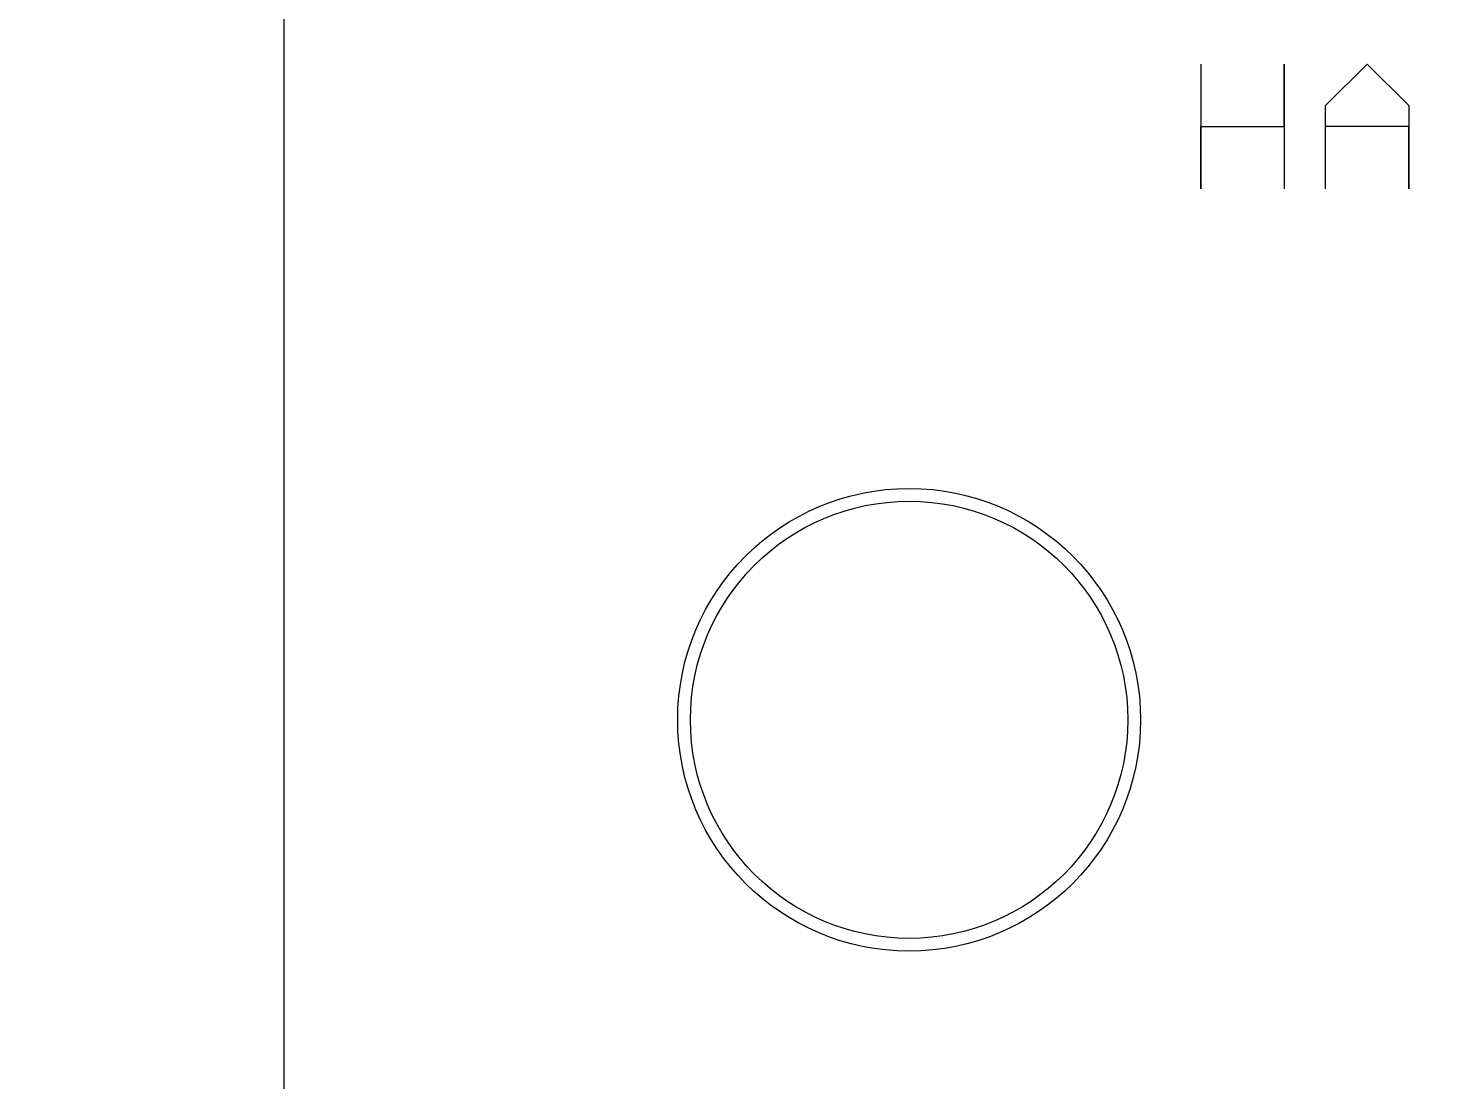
# Model space of a CAD drawing. Header units: millimetres. Extents: x 0 to 594, y 0 to 420.
# Drawn here: x 80.81 to 92.05, y 248.13 to 256.55 of the extents above; entities that cross this region are included whole.
import ezdxf

# ---------------------------------------------------------------- set-up
doc = ezdxf.new("R2010")
doc.units = ezdxf.units.MM
for name, pattern in [('K5LT32768', [0]), ('K5LT32771', [0]), ('K5LT32772', [0]), ('K5LT32773', [0]), ('K5LT32775', [0]), ('K5LT_THIN', [0])]:
    doc.linetypes.add(name, pattern=pattern)
doc.styles.add('KDIMTEXTSTYLE', font='GOST_AU.SHX', dxfattribs={"width": 0.96, "oblique": 15, "height": 5})
doc.dimstyles.new('KDIMSTYLE (1.00)', dxfattribs={"dimtxt": 5, "dimasz": 1, "dimexe": 2, "dimexo": 0, "dimgap": 1, "dimtad": 1, "dimtxsty": 'KDIMTEXTSTYLE', "dimsah": 1, "dimcen": 0, "dimdle": 1, "dimadec": 0, "dimazin": 0, "dimtfac": 0.667, "dimtmove": 0, "dimatfit": 3, "dimfxl": 1, "dimtvp": 1, "dimtolj": 1, "dimtzin": 0, "dimarcsym": 0})

# ---------------------------------------------------------------- blocks, each defined once
blk = doc.blocks.new('U305')
at = {"color": 7, "linetype": 'K5LT32768', "lineweight": 18}
blk.add_circle((87.862, 251.015), 1.75, dxfattribs=at)
blk = doc.blocks.new('U430')
at = {"color": 1, "linetype": 'K5LT32771', "lineweight": 18, "true_color": 0xff0000}
blk.add_circle((87.862, 251.015), 1.852, dxfattribs=at)
blk = doc.blocks.new('U1008')
at = {"color": 3, "linetype": 'K5LT32773', "lineweight": 18, "true_color": 0x00ff00}
blk.add_circle((87.862, 251.015), 1.75, dxfattribs=at)
blk = doc.blocks.new('U1403')
at = {"color": 1, "linetype": 'K5LT32771', "lineweight": 18, "true_color": 0xff0000}
blk.add_circle((87.862, 251.015), 1.852, dxfattribs=at)
blk = doc.blocks.new('KDIMARROW_01')
blk.add_hatch(color=0).paths.add_polyline_path([(0, 0), (-5, 0.658), (-4.5, 0), (-5, -0.658)])
at = {"color": 0, "linetype": 'K5LT_THIN', "lineweight": 18}
for p, q in [((-4.5, 0), (-5, 0.658)), ((-5, 0.658), (0, 0)), ((0, 0), (-5, -0.658)), ((-5, -0.658), (-4.5, 0)), ((0, 0), (-1, 0))]:
    blk.add_line(p, q, dxfattribs=at)

msp = doc.modelspace()

# ---------------------------------------------------------------- linework, layer by layer
at = {"color": 4, "linetype": 'K5LT32772', "lineweight": 18, "true_color": 0x00ffff}
msp.add_lwpolyline([(82.862, 246.015), (82.862, 280.015)], dxfattribs=at)
at = {"color": 5, "linetype": 'K5LT32775', "lineweight": 18, "true_color": 0x0000ff}
for points in [[(90.195, 256.265), (90.195, 255.265), (90.195, 255.765), (90.862, 255.765), (90.862, 256.265), (90.862, 255.265)], [(91.195, 255.265), (91.195, 255.932), (91.528, 256.265), (91.861, 255.932), (91.861, 255.265), (91.861, 255.765), (91.195, 255.765)]]:
    msp.add_lwpolyline(points, dxfattribs=at)

# ---------------------------------------------------------------- block references
for name in ['U430', 'U1403', 'U305', 'U1008']:
    msp.add_blockref(name, (0, 0))

# ---------------------------------------------------------------- dimensions: what is measured, and where the dimension line sits
at = {"color": 7}
msp.add_linear_dim(base=(69.056, 280.015), p1=(82.862, 246.015), p2=(82.862, 280.015), angle=90, location=(69.056, 263.015), dimstyle='KDIMSTYLE (1.00)', override={"dimexo": 0, "dimpost": '\\H5.0;\\W0.965;\\Q15;<>', "dimblk1": 'KDIMARROW_01', "dimblk2": 'KDIMARROW_01', "dimse1": 0, "dimse2": 0, "dimclrt": 7, "dimtol": 1, "dimtp": 0, "dimtm": 0, "dimtdec": 5, "dimtolj": 1}, dxfattribs=at).render()
msp.add_linear_dim(base=(82.862, 231.839), p1=(484.862, 250.632), p2=(82.862, 246.015), location=(283.862, 231.839), dimstyle='KDIMSTYLE (1.00)', override={"dimexo": 0, "dimpost": '\\H5.0;\\W0.965;\\Q15;<>', "dimblk1": 'KDIMARROW_01', "dimblk2": 'KDIMARROW_01', "dimse1": 0, "dimse2": 0, "dimclrt": 7, "dimtol": 1, "dimtp": 0, "dimtm": 0, "dimtdec": 5, "dimtolj": 1}, dxfattribs=at).render()

doc.saveas('drawing.dxf')
